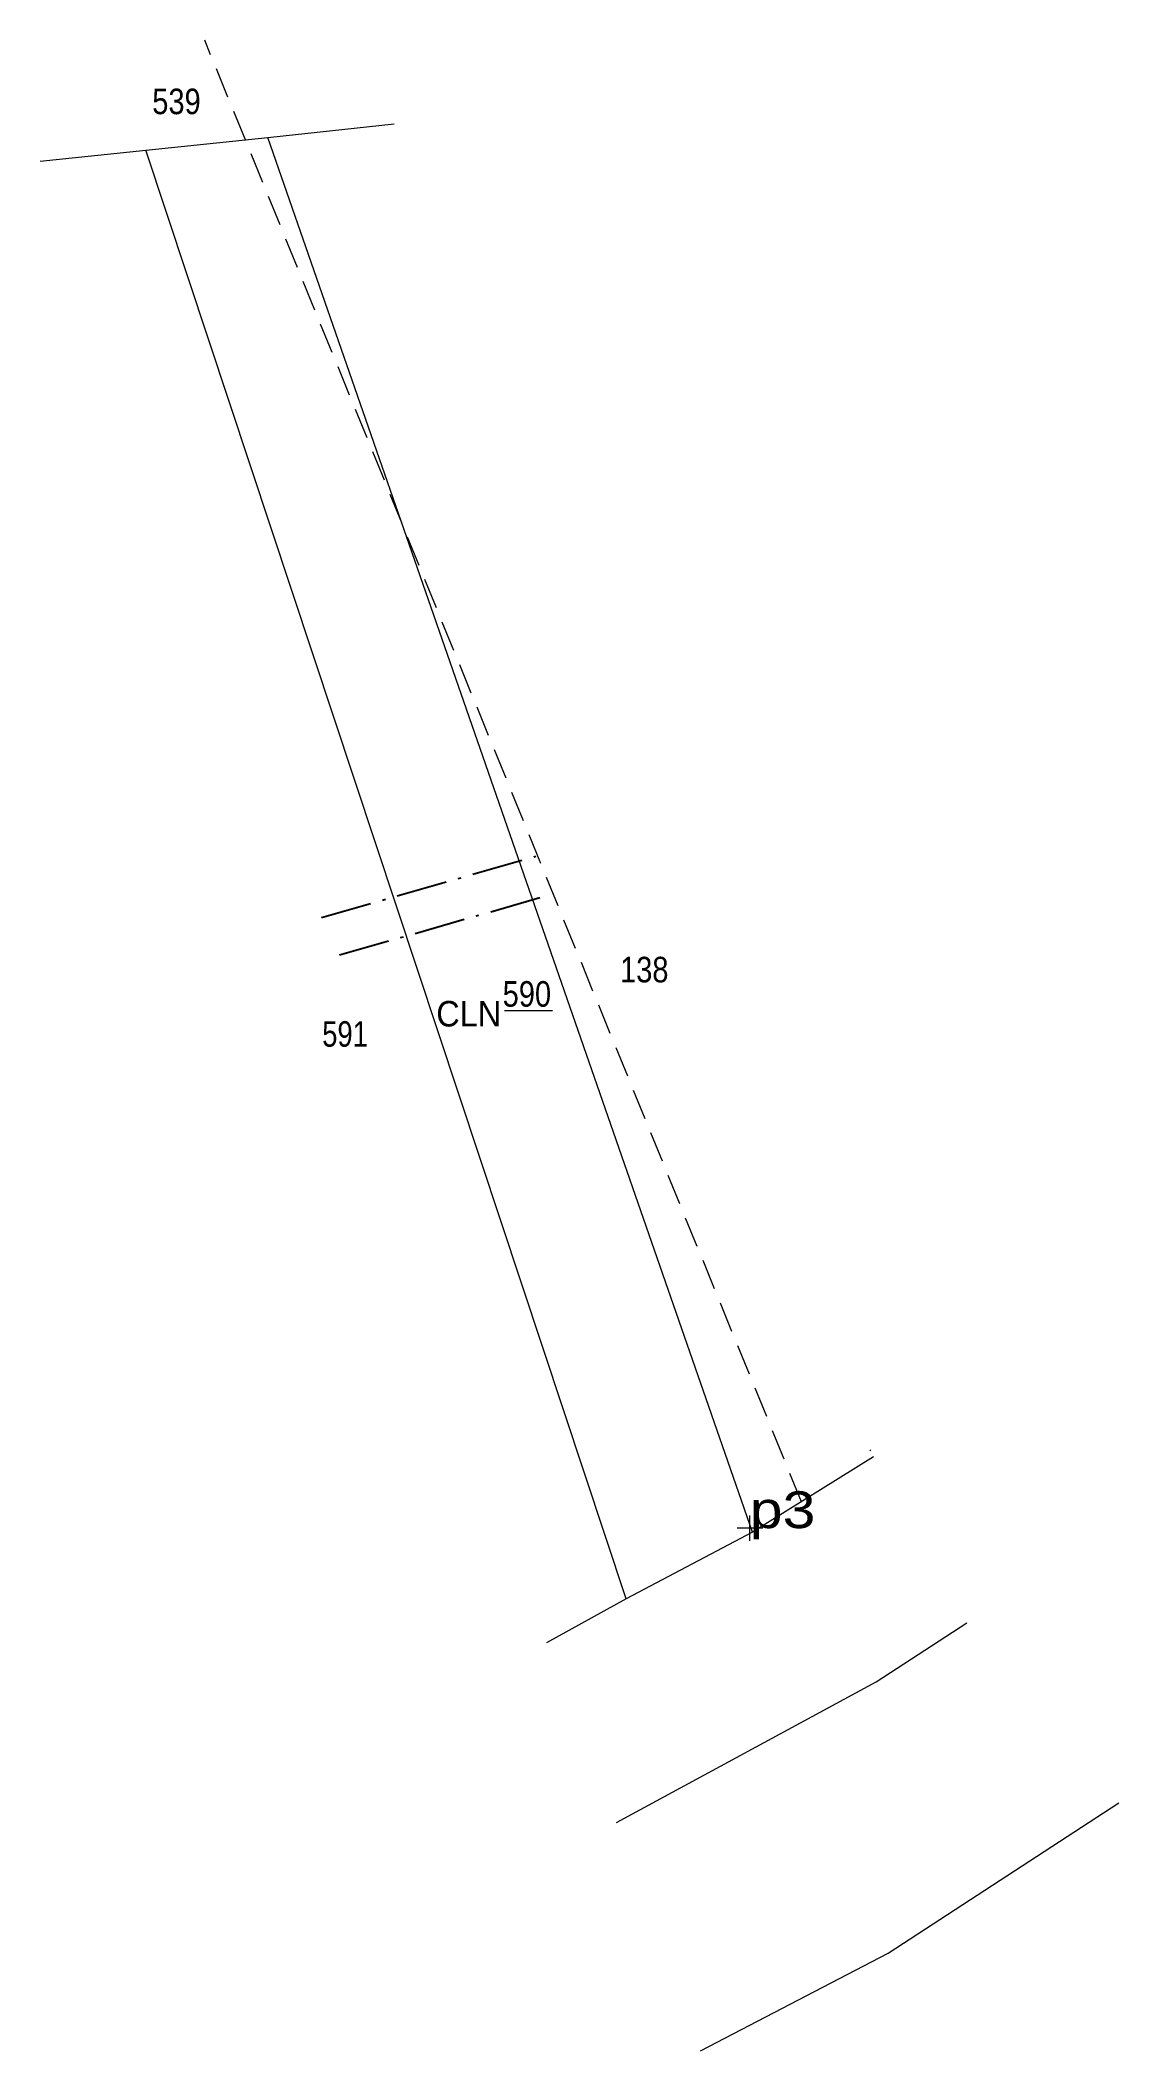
# Model space of a CAD drawing. Header units: metres. Extents: x 545789.6 to 545842.4, y 1836805 to 1836903.4.
import ezdxf
from ezdxf.enums import TextEntityAlignment as Align

# ---------------------------------------------------------------- set-up
doc = ezdxf.new("R2010")
doc.units = ezdxf.units.M
doc.header["$LTSCALE"] = 0.5
doc.linetypes.add('DOT_DASHED', pattern=[7.7, 5, -1.2, 0.3, -1.2])
doc.linetypes.add('MEDIUM_DASHED', pattern=[4.5, 3, -1.5])
for name, color, linetype, lineweight in [('1', 7, 'Continuous', 13), ('15', 7, 'Continuous', 13), ('22', 7, 'Continuous', 13), ('50', 7, 'DOT_DASHED', 25), ('7', 7, 'Continuous', 13), ('8', 7, 'MEDIUM_DASHED', 13)]:
    doc.layers.add(name, color=color, linetype=linetype, lineweight=lineweight)
doc.layers.add('12', color=7, linetype='Continuous')
doc.layers.add('13', color=7, linetype='Continuous')

msp = doc.modelspace()

# ---------------------------------------------------------------- linework, layer by layer
at = {"layer": '1'}
msp.add_line((545830.4, 1836834.04), (545824.48, 1836830.35), dxfattribs=at)
at = {"layer": '15'}
for p, q in [((545789.61, 1836897.45), (545794.78, 1836897.99)), ((545818.29, 1836827.09), (545794.78, 1836897.99)), ((545824.48, 1836830.35), (545800.75, 1836898.61)), ((545812.33, 1836855.89), (545814.68, 1836855.89)), ((545830.26, 1836834.37), (545830.21, 1836834.34)), ((545824.48, 1836830.35), (545818.29, 1836827.09)), ((545818.29, 1836827.09), (545814.39, 1836824.93))]:
    msp.add_line(p, q, dxfattribs=at)
msp.add_lwpolyline([(545794.78, 1836897.99), (545800.75, 1836898.61), (545806.93, 1836899.27)], dxfattribs=at)
at = {"layer": '22'}
for p, q in [((545830.52, 1836823.03), (545834.97, 1836825.92)), ((545817.82, 1836816.15), (545830.52, 1836823.03)), ((545831.12, 1836809.75), (545842.4, 1836817.11)), ((545821.93, 1836804.97), (545831.12, 1836809.75))]:
    msp.add_line(p, q, dxfattribs=at)
at = {"layer": '50'}
for p, q in [((545803.38, 1836860.43), (545813.87, 1836863.43)), ((545804.26, 1836858.6), (545814.64, 1836861.57))]:
    msp.add_line(p, q, dxfattribs=at)
at = {"layer": '7'}
for p, q in [((545824.34, 1836829.92), (545824.34, 1836831.17)), ((545824.97, 1836830.55), (545823.72, 1836830.55))]:
    msp.add_line(p, q, dxfattribs=at)
at = {"layer": '8'}
msp.add_line((545826.87, 1836831.84), (545797.66, 1836903.37), dxfattribs=at)

# ---------------------------------------------------------------- texts
at = {"layer": '12', "width": 1.2}
msp.add_text('p3', height=1.8, dxfattribs=at).set_placement((545824.34, 1836830.55))
at = {"layer": '13'}
for s, width, p in [('539', 0.85, (545796.28, 1836899.75)), ('138', 0.85, (545819.175, 1836857.26)), ('590', 0.85, (545813.43, 1836856.07)), ('CLN', 0.95, (545810.585, 1836855.1)), ('591', 0.8, (545804.53, 1836854.11))]:
    msp.add_text(s, height=1.25, dxfattribs=dict(at, width=width)).set_placement(p, align=Align.CENTER)

doc.saveas('drawing.dxf')
